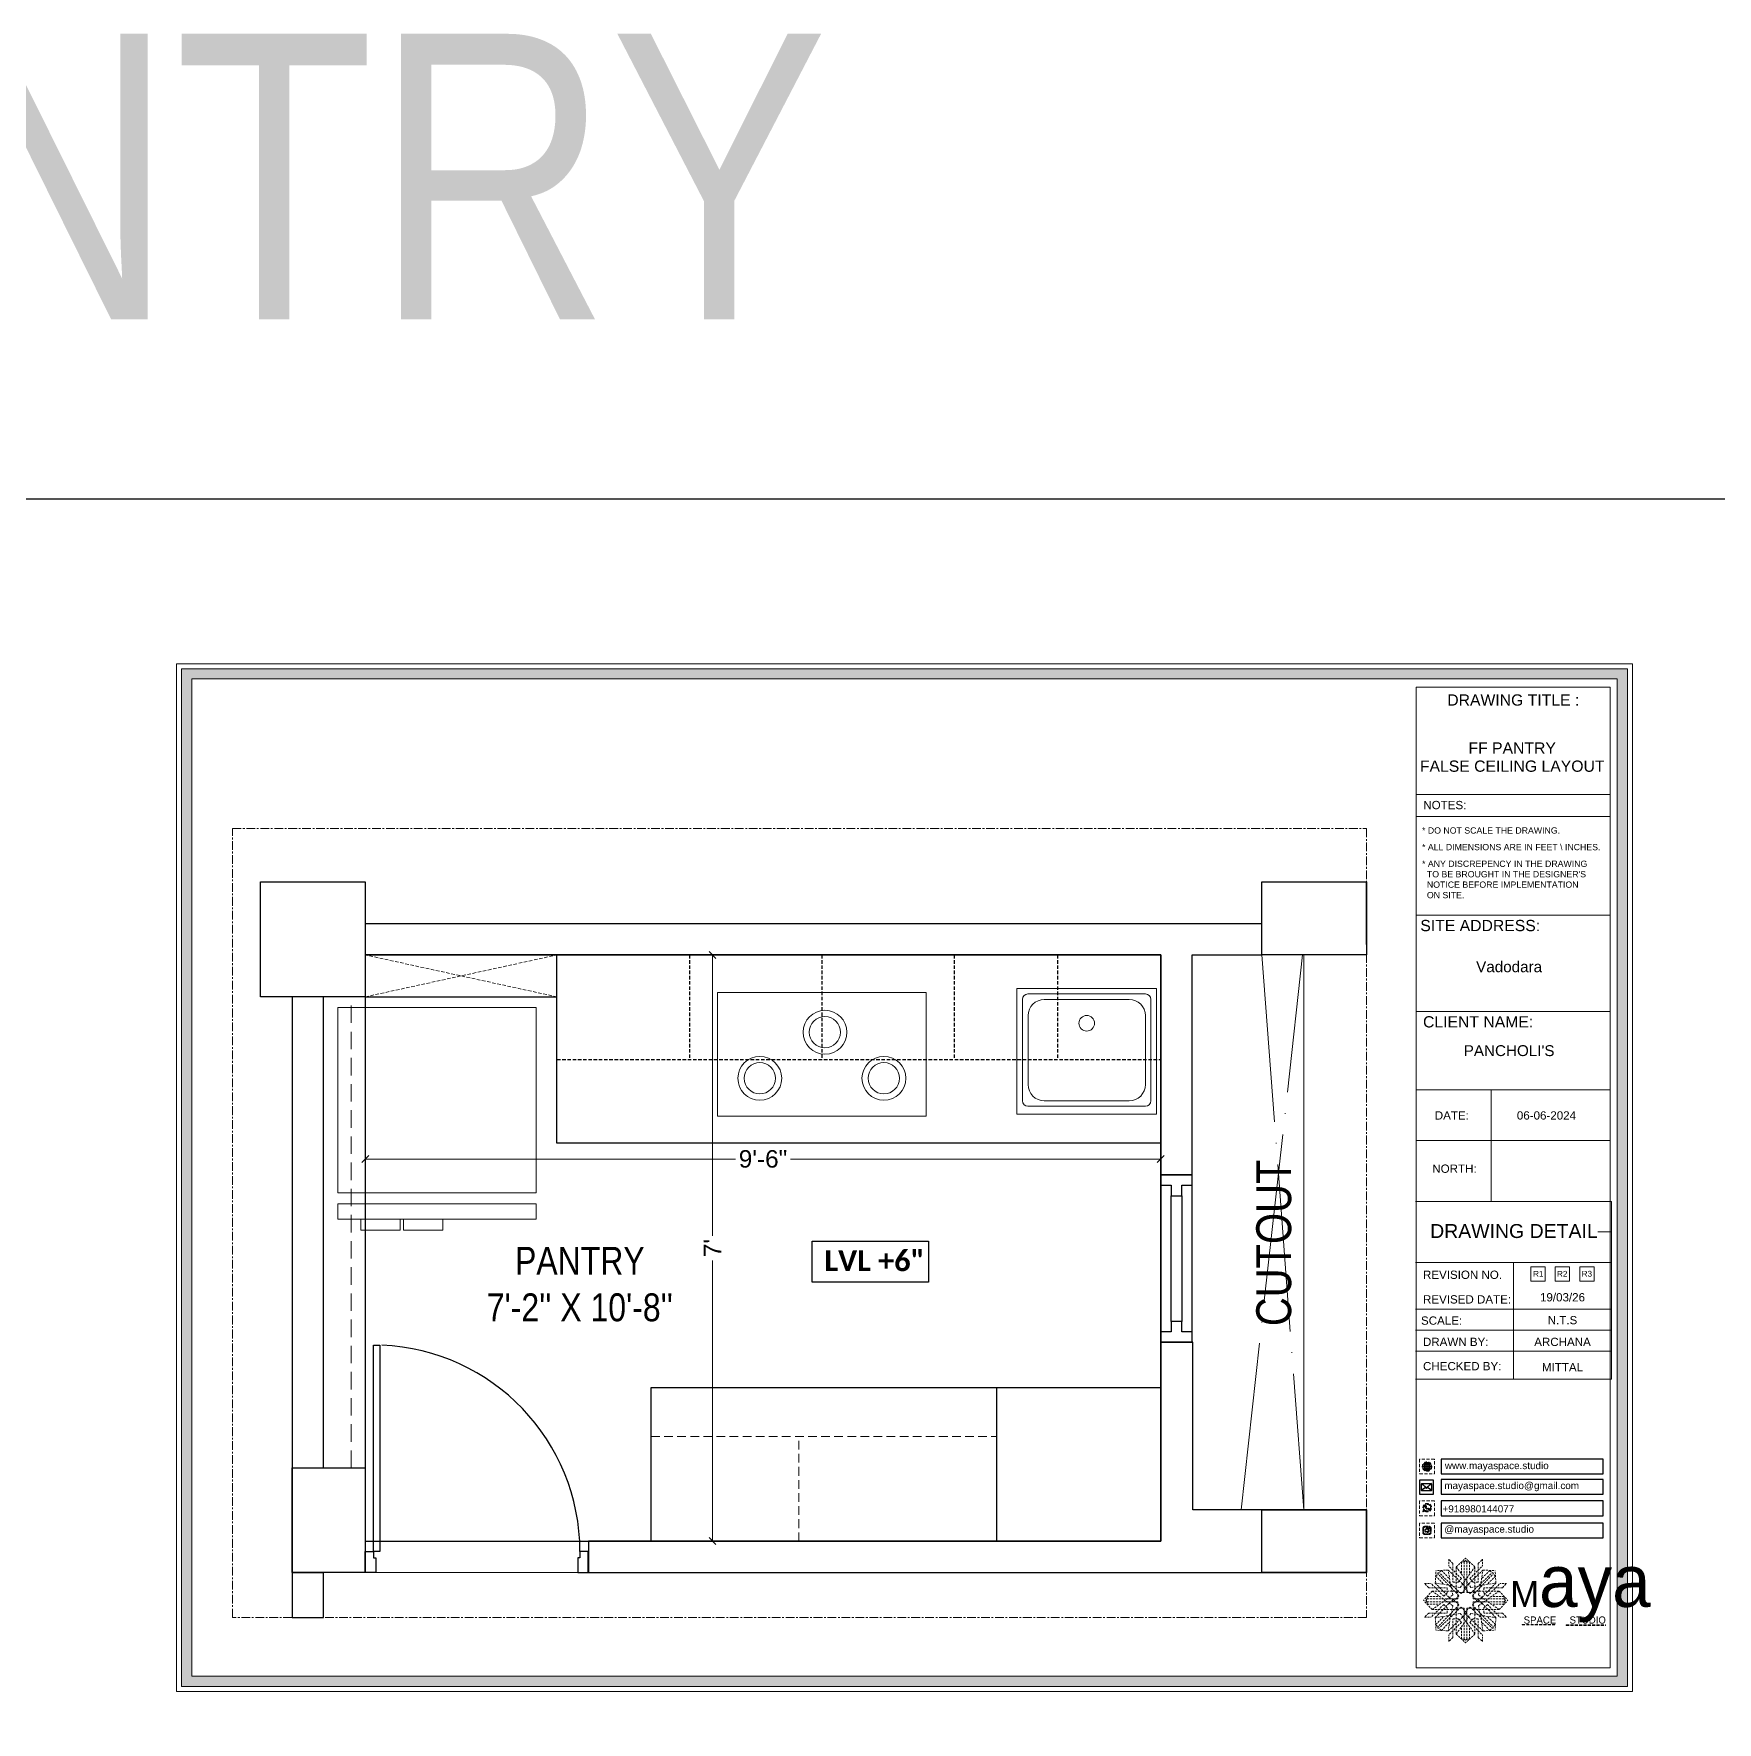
# Model space of a CAD drawing. Header units: millimetres. Extents: x 56222 to 3066687, y -650199 to -121287.
# Drawn here: x 133392.5 to 133633.8, y -184458.4 to -184216.4 of the extents above; entities that cross this region are included whole.
import ezdxf
from ezdxf.enums import TextEntityAlignment as Align

# ---------------------------------------------------------------- set-up
doc = ezdxf.new("R2010")
doc.units = ezdxf.units.MM
doc.header["$MEASUREMENT"] = 0
doc.header["$PDMODE"] = 35
for name, pattern in [('ACAD_ISO02W100', [15, 12, -3]), ('ACAD_ISO04W100', [30, 24, -3, 0, -3]), ('CENTER', [2, 1.25, -0.25, 0.25, -0.25]), ('DASHED', [0.75, 0.5, -0.25]), ('DASHED2', [0.375, 0.25, -0.125]), ('DASHEDX2', [1.5, 1, -0.5]), ('HIDDEN', [0.375, 0.25, -0.125])]:
    doc.linetypes.add(name, pattern=pattern)
doc.layers.get('Defpoints').update_dxf_attribs({"color": 220})
for name, color, linetype in [('AR DOOR', 40, 'Continuous'), ('AR ELE-5', 134, 'Continuous'), ('Labels and Texts', 8, 'Continuous')]:
    doc.layers.add(name, color=color, linetype=linetype)
for name, color, linetype, lineweight in [('COLUMN', 1, 'Continuous', 30), ('dim05', 1, 'Continuous', 13), ('Dimension', 10, 'DASHEDX2', 20), ('FIRST FLOOR', 7, 'Continuous', 9), ('FIRST FLOOR ( TEXT )', 7, 'Continuous', 9), ('FIRST FLOOR_( PLine )_', 251, 'Continuous', 30), ('FURNITURE', 32, 'Continuous', 9), ('GROUND FLOOR', 7, 'Continuous', 9), ('Labelling', 1, 'Continuous', 25), ('NAME PLATE', 7, 'Continuous', 25), ('SECTION ( SLAB PLine )', 104, 'Continuous', 30), ('TILE', 14, 'Continuous', 9), ('wall', 7, 'Continuous', 30)]:
    doc.layers.add(name, color=color, linetype=linetype, lineweight=lineweight)
doc.layers.add('XX~SLAB ( PLINE )', color=251, linetype='Continuous', plot=False)
doc.styles.add('Arial', font='arial.ttf')
doc.styles.add('century g', font='GOTHIC.TTF')
doc.styles.add("Cn_BT_0'-0", font='swissc.ttf')
doc.styles.add('KATHA', font='swissc.ttf')
doc.styles.get("Standard").update_dxf_attribs({"font": 'arial.ttf', "height": 6})
doc.dimstyles.new('ISO-25', dxfattribs={"dimtxt": 2.5, "dimasz": 1, "dimexe": 0.5, "dimexo": 1, "dimtad": 0, "dimdec": 1, "dimlunit": 4, "dimtxsty": 'Standard', "dimblk": 'OBLIQUE', "dimcen": 2.5, "dimclrd": 1, "dimclre": 1, "dimclrt": 5, "dimadec": 0, "dimazin": 0, "dimtfac": 1, "dimtdec": 1, "dimtmove": 0, "dimatfit": 3, "dimfxl": 1, "dimlwd": -1, "dimarcsym": 0})

# ---------------------------------------------------------------- blocks, each defined once
blk = doc.blocks.new('*U144')
for points in [[(-1025.5, 0), (-985.5, 0), (-985.5, 30), (-975.5, 30), (-975.5, 100), (-1025.5, 100)], [(40, 0), (0, 0), (0, 30), (-10, 30), (-10, 100), (40, 100)], [(0, 0), (0, -985.5), (-30, -985.5), (-30, 0)]]:
    blk.add_lwpolyline(points, close=True)
at = {"layer": 'AR ELE-5', "linetype": 'ByBlock', "ltscale": 15}
blk.add_arc((1.4, 0.6), 987, 180.03474, 267.62699, dxfattribs=at)
blk = doc.blocks.new('FSFSF')
at = {"color": 42, "lineweight": 5, "true_color": 0xe0ac11}
for p, q in [((28593.19, 131.45), (28593.54, 137.71)), ((28599.8, 138.06), (28593.54, 137.71)), ((28596.24, 137.86), (28595.12, 136.69)), ((28596.24, 137.86), (28600.47, 133.65)), ((28601.03, 130), (28599.8, 138.06)), ((28599.8, 138.05), (28608.58, 129.56)), ((28600.03, 143.51), (28600.03, 140.16)), ((28602.15, 141.41), (28600.03, 143.51)), ((28606.47, 133.76), (28600.03, 140.16)), ((28602.15, 141.41), (28602.15, 131.95)), ((28603.86, 139.69), (28608.58, 144.08)), ((28603.86, 126.58), (28603.86, 139.69)), ((28603.86, 139.69), (28608.58, 133.02)), ((28607.9, 142.22), (28606.58, 142.22)), ((28606.58, 142.22), (28606.58, 135.84)), ((28607.9, 142.22), (28608.58, 142.85)), ((28607.9, 142.22), (28607.9, 126.58)), ((28613.31, 139.69), (28608.58, 144.08)), ((28609.27, 142.22), (28608.59, 142.85)), ((28613.31, 139.69), (28608.59, 133.02)), ((28617.37, 138.05), (28608.59, 129.56)), ((28609.27, 142.22), (28609.27, 126.58)), ((28609.27, 142.22), (28610.59, 142.22)), ((28610.59, 142.22), (28610.59, 135.84)), ((28610.7, 133.76), (28617.14, 140.16)), ((28613.31, 126.58), (28613.31, 139.69)), ((28615.02, 141.41), (28617.14, 143.51)), ((28615.02, 141.41), (28615.02, 131.95)), ((28616.14, 130), (28617.37, 138.06)), ((28620.93, 137.86), (28616.7, 133.65)), ((28617.14, 143.51), (28617.14, 140.16)), ((28617.37, 138.06), (28623.63, 137.71)), ((28620.93, 137.86), (28622.05, 136.69)), ((28624, 131.45), (28623.65, 137.71)), ((28587.73, 131.22), (28591.08, 131.22)), ((28589.84, 129.1), (28587.73, 131.22)), ((28589.84, 129.1), (28599.29, 129.1)), ((28597.49, 124.78), (28591.08, 131.22)), ((28593.19, 131.45), (28601.69, 122.67)), ((28601.25, 130.22), (28593.19, 131.45)), ((28593.39, 135), (28594.56, 136.12)), ((28593.39, 135), (28597.6, 130.78)), ((28595.12, 136.69), (28594.53, 136.69)), ((28594.56, 136.12), (28594.56, 136.71)), ((28605.17, 124.98), (28594.56, 136.12)), ((28606.27, 126.08), (28595.12, 136.69)), ((28599.29, 126.5), (28599.29, 129.1)), ((28605.86, 129.18), (28601.03, 130)), ((28602.07, 125.39), (28601.25, 130.22)), ((28604.75, 131.95), (28602.15, 131.95)), ((28606.47, 133.76), (28604.75, 131.95)), ((28605.86, 129.18), (28608.58, 133.02)), ((28607.9, 128.92), (28608.58, 129.56)), ((28607.9, 128.92), (28608.58, 128.27)), ((28611.31, 129.18), (28608.59, 133.02)), ((28609.27, 128.92), (28608.59, 129.56)), ((28609.27, 128.92), (28608.59, 128.27)), ((28610.7, 133.76), (28612.42, 131.95)), ((28610.9, 126.08), (28622.05, 136.69)), ((28611.31, 129.18), (28616.14, 130)), ((28612.02, 124.98), (28622.62, 136.12)), ((28612.42, 131.95), (28615.02, 131.95)), ((28615.12, 125.39), (28615.94, 130.22)), ((28623.99, 131.45), (28615.5, 122.67)), ((28615.94, 130.22), (28624, 131.45)), ((28627.34, 129.1), (28617.89, 129.1)), ((28617.89, 126.5), (28617.89, 129.1)), ((28623.8, 135), (28619.59, 130.78)), ((28619.7, 124.78), (28626.1, 131.22)), ((28622.05, 136.69), (28622.64, 136.69)), ((28622.62, 136.12), (28622.62, 136.71)), ((28623.8, 135), (28622.62, 136.12)), ((28629.45, 131.22), (28626.1, 131.22)), ((28627.34, 129.1), (28629.45, 131.22)), ((28591.56, 127.39), (28587.17, 122.66)), ((28591.56, 117.94), (28587.17, 122.66)), ((28589.03, 123.35), (28588.4, 122.67)), ((28589.03, 121.98), (28588.4, 122.65)), ((28589.03, 123.35), (28589.03, 124.67)), ((28589.03, 124.67), (28595.4, 124.67)), ((28589.03, 123.35), (28604.66, 123.35)), ((28589.03, 121.98), (28604.66, 121.98)), ((28589.03, 121.98), (28589.03, 120.66)), ((28589.03, 120.66), (28595.4, 120.66)), ((28597.49, 120.54), (28591.08, 114.11)), ((28604.66, 127.39), (28591.56, 127.39)), ((28591.56, 127.39), (28598.23, 122.67)), ((28591.56, 117.94), (28598.23, 122.65)), ((28593.19, 113.88), (28601.69, 122.65)), ((28605.17, 120.35), (28594.56, 109.2)), ((28597.49, 124.78), (28599.29, 126.5)), ((28597.49, 120.54), (28599.29, 118.83)), ((28602.07, 125.39), (28598.23, 122.67)), ((28602.07, 119.94), (28598.23, 122.65)), ((28602.33, 123.35), (28601.69, 122.67)), ((28602.33, 121.98), (28601.69, 122.65)), ((28602.33, 123.35), (28602.97, 122.67)), ((28602.33, 121.98), (28602.97, 122.65)), ((28605.17, 124.98), (28602.97, 122.67)), ((28605.17, 120.35), (28602.97, 122.65)), ((28603.68, 126.54), (28603.68, 127.39)), ((28604.66, 126.54), (28603.68, 126.54)), ((28604.71, 127.57), (28603.86, 127.57)), ((28607.9, 126.58), (28603.86, 126.58)), ((28604.66, 123.35), (28604.66, 127.39)), ((28604.66, 121.98), (28604.66, 117.94)), ((28604.7, 126.58), (28604.71, 127.57)), ((28606.27, 126.08), (28608.58, 128.27)), ((28610.9, 126.08), (28608.59, 128.27)), ((28609.27, 126.58), (28613.31, 126.58)), ((28612.02, 124.98), (28614.21, 122.67)), ((28612.02, 120.35), (28614.21, 122.65)), ((28612.02, 120.35), (28622.62, 109.2)), ((28612.46, 126.58), (28612.46, 127.57)), ((28612.46, 127.57), (28613.31, 127.57)), ((28612.52, 123.35), (28612.52, 127.39)), ((28612.52, 127.39), (28625.63, 127.39)), ((28612.52, 126.54), (28613.51, 126.54)), ((28628.16, 123.35), (28612.52, 123.35)), ((28612.52, 121.98), (28612.52, 117.94)), ((28628.16, 121.98), (28612.52, 121.98)), ((28613.51, 126.54), (28613.51, 127.39)), ((28614.85, 123.35), (28614.21, 122.67)), ((28614.85, 121.98), (28614.21, 122.65)), ((28614.85, 123.35), (28615.5, 122.67)), ((28614.85, 121.98), (28615.5, 122.65)), ((28615.12, 125.39), (28618.96, 122.67)), ((28615.12, 119.94), (28618.96, 122.65)), ((28623.99, 113.88), (28615.5, 122.65)), ((28619.7, 124.78), (28617.89, 126.5)), ((28619.7, 120.54), (28617.89, 118.83)), ((28625.63, 127.39), (28618.96, 122.67)), ((28625.63, 117.94), (28618.96, 122.65)), ((28619.7, 120.54), (28626.1, 114.11)), ((28628.16, 124.67), (28621.78, 124.67)), ((28628.16, 120.66), (28621.78, 120.66)), ((28625.63, 127.39), (28630.02, 122.66)), ((28625.63, 117.94), (28630.02, 122.66)), ((28628.16, 123.35), (28628.16, 124.67)), ((28628.16, 123.35), (28628.78, 122.67)), ((28628.16, 121.98), (28628.78, 122.65)), ((28628.16, 121.98), (28628.16, 120.66)), ((28589.84, 116.23), (28587.73, 114.11)), ((28587.73, 114.11), (28591.08, 114.11)), ((28589.84, 116.23), (28599.29, 116.23)), ((28604.66, 117.94), (28591.56, 117.94)), ((28601.25, 115.1), (28593.19, 113.87)), ((28593.19, 113.87), (28593.54, 107.62)), ((28593.39, 110.32), (28597.6, 114.55)), ((28606.27, 119.15), (28595.12, 108.54)), ((28596.24, 107.37), (28600.47, 111.58)), ((28599.29, 118.83), (28599.29, 116.23)), ((28599.8, 107.17), (28608.58, 115.67)), ((28601.03, 115.23), (28599.8, 107.17)), ((28605.86, 116.05), (28601.03, 115.23)), ((28602.07, 119.94), (28601.25, 115.1)), ((28602.15, 103.82), (28602.15, 113.27)), ((28604.75, 113.27), (28602.15, 113.27)), ((28604.66, 118.78), (28603.68, 118.78)), ((28603.68, 118.78), (28603.68, 117.94)), ((28607.9, 118.65), (28603.86, 118.65)), ((28603.86, 118.65), (28603.86, 105.54)), ((28604.71, 117.66), (28603.86, 117.66)), ((28603.86, 105.54), (28608.58, 112.21)), ((28604.7, 118.65), (28604.71, 117.66)), ((28606.47, 111.47), (28604.75, 113.27)), ((28605.86, 116.05), (28608.58, 112.21)), ((28606.27, 119.15), (28608.58, 116.96)), ((28607.9, 103.01), (28607.9, 118.65)), ((28607.9, 116.31), (28608.58, 116.96)), ((28607.9, 116.31), (28608.58, 115.67)), ((28610.9, 119.15), (28608.59, 116.96)), ((28609.27, 116.31), (28608.59, 116.96)), ((28609.27, 116.31), (28608.59, 115.67)), ((28611.31, 116.05), (28608.59, 112.21)), ((28617.37, 107.17), (28608.59, 115.67)), ((28613.31, 105.54), (28608.59, 112.21)), ((28609.27, 118.65), (28613.31, 118.65)), ((28609.27, 103.01), (28609.27, 118.65)), ((28610.7, 111.47), (28612.42, 113.27)), ((28610.9, 119.15), (28622.05, 108.54)), ((28611.31, 116.05), (28616.14, 115.23)), ((28612.42, 113.27), (28615.02, 113.27)), ((28612.46, 118.65), (28612.46, 117.66)), ((28612.46, 117.66), (28613.31, 117.66)), ((28612.52, 118.78), (28613.51, 118.78)), ((28612.52, 117.94), (28625.63, 117.94)), ((28613.31, 118.65), (28613.31, 105.54)), ((28613.51, 118.78), (28613.51, 117.94)), ((28615.02, 103.82), (28615.02, 113.27)), ((28615.12, 119.94), (28615.94, 115.1)), ((28615.94, 115.1), (28624, 113.87)), ((28616.14, 115.23), (28617.37, 107.17)), ((28620.93, 107.37), (28616.7, 111.58)), ((28617.89, 118.83), (28617.89, 116.23)), ((28627.34, 116.23), (28617.89, 116.23)), ((28623.8, 110.32), (28619.59, 114.55)), ((28624, 113.87), (28623.65, 107.62)), ((28629.45, 114.11), (28626.1, 114.11)), ((28627.34, 116.23), (28629.45, 114.11)), ((28593.39, 110.32), (28594.56, 109.2)), ((28599.8, 107.17), (28593.54, 107.52)), ((28595.12, 108.54), (28594.53, 108.54)), ((28594.56, 109.2), (28594.56, 108.61)), ((28596.24, 107.37), (28595.12, 108.54)), ((28606.47, 111.47), (28600.03, 105.07)), ((28600.03, 101.71), (28600.03, 105.07)), ((28602.15, 103.82), (28600.03, 101.71)), ((28603.86, 105.54), (28608.58, 101.15)), ((28606.58, 103.01), (28606.58, 109.38)), ((28607.9, 103.01), (28606.58, 103.01)), ((28607.9, 103.01), (28608.58, 102.38)), ((28613.31, 105.54), (28608.58, 101.15)), ((28609.27, 103.01), (28608.59, 102.38)), ((28609.27, 103.01), (28610.59, 103.01)), ((28610.59, 103.01), (28610.59, 109.38)), ((28610.7, 111.47), (28617.14, 105.07)), ((28615.02, 103.82), (28617.14, 101.71)), ((28617.14, 101.71), (28617.14, 105.07)), ((28617.37, 107.17), (28623.63, 107.52)), ((28620.93, 107.37), (28622.05, 108.54)), ((28622.05, 108.54), (28622.64, 108.54)), ((28623.8, 110.32), (28622.62, 109.2)), ((28622.62, 109.2), (28622.62, 108.61))]:
    blk.add_line(p, q, dxfattribs=at)
blk = doc.blocks.new('hgwg')
at = {"layer": 'Dimension', "true_color": 0xd39e00}
h = blk.add_hatch(color=42, dxfattribs=at)
h.dxf.hatch_style = 1
h.paths.add_polyline_path([(27505.71, 45.05), (27494.27, 45.05), (27494.27, 44.9), (27505.71, 44.9)])
h = blk.add_hatch(color=42, dxfattribs=at)
h.dxf.hatch_style = 1
h.paths.add_polyline_path([(27523.3, 44.9), (27509.68, 44.9), (27509.68, 44.75), (27523.3, 44.75)])
at = {"layer": 'Dimension', "color": 42, "true_color": 0xd39e00}
for p, q in [((27494.27, 45.05), (27505.71, 45.05)), ((27494.27, 44.9), (27494.27, 45.05)), ((27494.27, 44.9), (27505.71, 44.9)), ((27505.71, 45.05), (27505.71, 44.9)), ((27509.68, 44.9), (27523.3, 44.9)), ((27509.68, 44.9), (27509.68, 44.75)), ((27509.68, 44.75), (27523.3, 44.75)), ((27523.3, 44.75), (27523.3, 44.9))]:
    blk.add_line(p, q, dxfattribs=at)
at = {"layer": 'Dimension', "color": 42, "true_color": 0xd39e00, "attachment_point": 1}
for s, width, insert, char_height in [('{\\fCinzel|b0|i0|c0|p2;\\H1.5x;M\\fAmsterdam One|b0|i0|c0|p2;\\H2x;aya}', 85.3277, (27490.17, 69.17), 6), ('{\\fCinzel|b0|i0|c0|p0;SPACE     STUDIO}', 66.129, (27494.83, 47.86), 2.5)]:
    blk.add_mtext_dynamic_manual_height_columns(s, width=width, gutter_width=30, heights=[0], dxfattribs=dict(at, insert=insert, char_height=char_height))
blk = doc.blocks.new('QEGW4TG')
at = {"layer": 'Dimension', "true_color": 0x000000}
h = blk.add_hatch(color=18, dxfattribs=at)
h.dxf.hatch_style = 1
h.paths.add_polyline_path([(1.19, 1.98), (1.03, 1.3, 0.550912), (1.11, 1.23), (1.75, 1.39, 6.344125)])
h.paths.add_polyline_path([(1.81, 1.7), (1.4, 1.6), (1.5, 2.03, -9.071339)], flags=16)
h.paths.add_polyline_path([(1.75, 2.69, -0.387513), (1.89, 3.19, -0.360742), (2.01, 3.18), (2.17, 2.86, -0.071517), (2.06, 2.73, 0.321676), (2.05, 2.65, 0.122183), (2.53, 2.25, 0.066047), (2.69, 1.93, 0.375674), (3.11, 2.16, 0.526753), (3.03, 2.29), (2.79, 2.37, 0.273721), (2.69, 2.34, 0.040749), (2.63, 2.27, -2.427977), (2.45, 2, -0.190785)], flags=0)
h = blk.add_hatch(color=18, dxfattribs=at)
h.dxf.hatch_style = 1
h.paths.add_polyline_path([(2.69, 2.34, 0.040749), (2.63, 2.27, -0.441282), (2.53, 2.25, -0.11828), (2.06, 2.64, -0.441282), (2.07, 2.74, 0.040749), (2.13, 2.81, 0.290083), (2.14, 2.92), (2.01, 3.18, 0.316231), (1.91, 3.2, 0.190337), (1.73, 3, 0.170513), (1.72, 2.74, 0.252784), (2.69, 1.93, 0.170513), (2.95, 1.97, 0.190337), (3.11, 2.18, 0.466684), (3.03, 2.29), (2.79, 2.37, 0.273721)])
for p, q in [((1.19, 1.98), (1.03, 1.3)), ((1.1, 1.23), (1.75, 1.39)), ((1.5, 2.03), (1.4, 1.6)), ((1.4, 1.6), (1.81, 1.7)), ((2.01, 3.18), (2.14, 2.92)), ((3.07, 2.28), (2.8, 2.36))]:
    blk.add_line(p, q)
blk.add_lwpolyline([(0, 0), (4.68, 0), (4.68, 4.68), (0, 4.68)], close=True)
for centre, radius, start, end in [((1.09, 1.29), 0.0598, 164.8483, 282.1458), ((2.39, 2.56), 1.34, 241.4727, 205.6422), ((2.39, 2.56), 1.04, 235.9962, 210.8333), ((2.09, 2.87), 0.39, 159.7007, 198.4072), ((2.96, 3.23), 1.33, 201.4218, 258.1669), ((2.07, 2.87), 0.364, 118.9685, 159.3648), ((1.94, 3.12), 0.0896, 41.8985, 123.1344), ((2.11, 2.68), 0.066, 135.9932, 224.8892), ((1.67, 3.16), 0.586, 312.4617, 321.8728), ((3.12, 3.42), 1.31, 216.5455, 243.5279), ((2.05, 2.87), 0.104, 320.3924, 28.6971), ((2.57, 2.3), 0.066, 234.2482, 323.1441), ((3.11, 1.94), 0.586, 137.2645, 146.6756), ((2.76, 2.27), 0.104, 70.4402, 138.745), ((2.75, 2.31), 0.39, 260.7301, 299.4366), ((2.76, 2.29), 0.364, 299.7725, 340.1688), ((3.03, 2.2), 0.0896, 336.0029, 57.2388)]:
    blk.add_arc(centre, radius, start, end)
blk = doc.blocks.new('ASGERG')
at = {"layer": 'Dimension', "true_color": 0x000000}
h = blk.add_hatch(color=18, dxfattribs=at)
h.dxf.hatch_style = 1
h.paths.add_polyline_path([(0.99, 1.7, 0.402382), (1.83, 1.03), (2.96, 1.03, 0.426145), (3.66, 1.9), (3.66, 2.99, 0.402382), (2.83, 3.67), (1.69, 3.67, 0.426145), (0.99, 2.79)])
h.paths.add_polyline_path([(1.27, 1.72, 0.402382), (1.8, 1.3), (2.94, 1.3, 0.426145), (3.38, 1.85), (3.38, 2.97, 0.402382), (2.85, 3.4), (1.72, 3.4, 0.426145), (1.27, 2.85)], flags=16)
h.paths.add_polyline_path([(3.02, 2.35, -1), (1.64, 2.35, -1)], flags=0)
h.paths.add_polyline_path([(2.74, 2.35, -1), (1.92, 2.35, -1)], flags=0)
h.paths.add_polyline_path([(3.19, 3.02, -1), (2.86, 3.02, -1)], flags=0)
h.paths.add_polyline_path([(1.64, 2.35, 1), (3.02, 2.35, 1)], flags=0)
h = blk.add_hatch(color=18, dxfattribs=at)
h.dxf.hatch_style = 1
h.paths.add_polyline_path([(1.64, 2.35, 1), (3.02, 2.35, 1)])
h.paths.add_polyline_path([(2.74, 2.35, 1), (1.92, 2.35, 1)], flags=16)
h = blk.add_hatch(color=18, dxfattribs=at)
h.dxf.hatch_style = 1
h.paths.add_polyline_path([(3.19, 3.02, 1), (2.86, 3.02, 1)])
for p, q in [((0.99, 2.99), (0.99, 1.7)), ((1.27, 2.97), (1.27, 1.72)), ((1.69, 3.67), (2.96, 3.67)), ((1.69, 1.03), (2.96, 1.03)), ((2.94, 3.4), (1.72, 3.4)), ((2.94, 1.3), (1.72, 1.3)), ((3.38, 2.97), (3.38, 1.72)), ((3.66, 2.99), (3.66, 1.7))]:
    blk.add_line(p, q)
blk.add_lwpolyline([(0, 0), (4.68, 0), (4.68, 4.68), (0, 4.68)], close=True)
for centre, radius in [((2.33, 2.35), 0.694), ((2.33, 2.35), 0.414), ((3.02, 3.02), 0.168)]:
    blk.add_circle(centre, radius)
for centre, radius, start, end in [((1.76, 2.89), 0.778, 94.8631, 172.8127), ((1.76, 1.8), 0.778, 187.1873, 265.1369), ((1.76, 2.91), 0.491, 94.8631, 172.8127), ((1.76, 1.78), 0.491, 187.1873, 265.1369), ((2.9, 2.91), 0.491, 7.1873, 85.1369), ((2.9, 1.78), 0.491, 274.8631, 352.8127), ((2.89, 2.89), 0.778, 7.1873, 85.1369), ((2.89, 1.8), 0.778, 274.8631, 352.8127)]:
    blk.add_arc(centre, radius, start, end)
blk = doc.blocks.new('DTGWEGEARG')
at = {"layer": 'Dimension', "true_color": 0x000000}
h = blk.add_hatch(color=18, dxfattribs=at)
h.dxf.hatch_style = 1
h.paths.add_polyline_path([(3.83, 2.34, 1), (0.85, 2.34, 1)])
h.paths.add_polyline_path([(2.41, 1.12), (2.41, 1.69, -0.058279), (2.81, 1.63, -0.103353)], flags=16)
h.paths.add_polyline_path([(2.26, 1.13, -0.101741), (1.87, 1.63, -0.057171), (2.26, 1.69)], flags=16)
h.paths.add_polyline_path([(2.17, 1.01, -0.105795), (1.72, 1.58, 0.055205), (1.38, 1.41, 0.169822)], flags=16)
h.paths.add_polyline_path([(3.02, 1.72, 0.081336), (3.13, 2.27), (3.68, 2.27, -0.152069), (3.4, 1.52, 0.05687)], flags=16)
h.paths.add_polyline_path([(2.87, 1.77, 0.061945), (2.41, 1.84), (2.41, 2.27), (2.98, 2.27, -0.081344)], flags=16)
h.paths.add_polyline_path([(2.26, 1.84, 0.060923), (1.8, 1.77, -0.081344), (1.7, 2.27), (2.26, 2.27)], flags=16)
h.paths.add_polyline_path([(1.66, 1.72, 0.05687), (1.28, 1.52, -0.152069), (1, 2.27), (1.55, 2.27, 0.081336)], flags=16)
h.paths.add_polyline_path([(2.98, 2.42), (2.41, 2.42), (2.41, 2.83, 0.061945), (2.87, 2.91, -0.080009)], flags=16)
h.paths.add_polyline_path([(3.13, 2.42, 0.080116), (3.02, 2.96, 0.127778), (2.51, 3.67, -0.36029), (3.68, 2.42)], flags=16)
h.paths.add_polyline_path([(2.26, 2.42), (1.7, 2.42, -0.080009), (1.8, 2.91, 0.060923), (2.26, 2.84)], flags=16)
h.paths.add_polyline_path([(1.55, 2.42), (1, 2.42, -0.150466), (1.28, 3.16, 0.05687), (1.66, 2.96, 0.080116)], flags=16)
h.paths.add_polyline_path([(2.41, 2.98), (2.41, 3.56, -0.103353), (2.81, 3.05, -0.058279)], flags=16)
h.paths.add_polyline_path([(2.26, 2.99, -0.057171), (1.87, 3.05, -0.101741), (2.26, 3.55)], flags=16)
h.paths.add_polyline_path([(1.72, 3.1, -0.055205), (1.38, 3.27, -0.169822), (2.17, 3.67, 0.105795)], flags=16)
blk.add_lwpolyline([(0, 0), (4.68, 0), (4.68, 4.68), (0, 4.68)], close=True)
at = {"layer": 'Dimension', "color": 18, "true_color": 0x000000}
for p, q in [((1, 2.42), (1.55, 2.42)), ((1, 2.27), (1.55, 2.27)), ((1.7, 2.42), (2.26, 2.42)), ((1.7, 2.27), (2.26, 2.27)), ((2.26, 3.55), (2.26, 2.99)), ((2.26, 2.84), (2.26, 2.42)), ((2.26, 2.27), (2.26, 1.84)), ((2.26, 1.69), (2.26, 1.13)), ((2.41, 3.56), (2.41, 2.98)), ((2.41, 2.83), (2.41, 2.42)), ((2.41, 2.42), (2.98, 2.42)), ((2.41, 2.27), (2.98, 2.27)), ((2.41, 2.27), (2.41, 1.84)), ((2.41, 1.69), (2.41, 1.12)), ((3.13, 2.42), (3.68, 2.42)), ((3.13, 2.27), (3.68, 2.27))]:
    blk.add_line(p, q, dxfattribs=at)
blk.add_circle((2.34, 2.34), 1.49, dxfattribs=at)
for centre, radius, start, end in [((2.34, 2.34), 1.34, 142.3819, 176.6093), ((2.34, 2.34), 1.34, 183.0315, 217.6181), ((2.34, 4.74), 1.9, 236.1399, 249.1595), ((2.34, -0.06), 1.9, 110.8405, 123.8601), ((2.34, 2.34), 1.34, 97.3549, 135.9073), ((2.34, 4.74), 1.75, 236.7417, 249.3811), ((2.34, -0.06), 1.75, 110.6189, 123.2583), ((2.34, 2.34), 1.34, 224.0927, 262.6451), ((3.28, 2.34), 1.73, 159.0567, 177.3789), ((3.28, 2.34), 1.73, 182.3435, 200.9433), ((3.28, 2.34), 1.58, 158.8325, 177.1302), ((3.28, 2.34), 1.58, 182.5658, 201.1675), ((3.28, 2.34), 1.73, 129.9301, 154.0867), ((3.28, 2.34), 1.73, 205.9133, 230.0699), ((2.34, 4.74), 1.9, 253.6799, 267.6253), ((2.34, -0.06), 1.9, 92.3747, 106.3201), ((3.28, 2.34), 1.58, 130.1073, 153.3446), ((2.34, 4.74), 1.75, 254.3336, 267.422), ((2.34, -0.06), 1.75, 92.578, 105.6664), ((3.28, 2.34), 1.58, 206.6554, 229.8927), ((1.4, 2.34), 1.58, 26.6554, 50.2584), ((2.34, 4.74), 1.75, 272.3248, 285.6664), ((2.34, 4.74), 1.9, 272.1415, 286.3201), ((2.34, -0.06), 1.9, 73.6799, 87.8585), ((2.34, -0.06), 1.75, 74.3336, 87.6752), ((1.4, 2.34), 1.58, 309.7416, 333.3446), ((2.34, 2.34), 1.34, 3.3907, 82.6451), ((1.4, 2.34), 1.73, 25.9133, 50.0699), ((1.4, 2.34), 1.73, 309.9301, 334.0867), ((2.34, 2.34), 1.34, 277.3549, 315.9073), ((1.4, 2.34), 1.58, 2.8698, 21.1675), ((1.4, 2.34), 1.58, 338.8325, 357.4342), ((2.34, 4.74), 1.75, 290.6189, 303.2583), ((2.34, -0.06), 1.75, 56.7417, 69.3811), ((2.34, 4.74), 1.9, 290.8405, 303.8601), ((1.4, 2.34), 1.73, 2.6211, 20.9433), ((1.4, 2.34), 1.73, 339.0567, 357.6565), ((2.34, -0.06), 1.9, 56.1399, 69.1595), ((2.34, 2.34), 1.34, 322.3819, 356.9685)]:
    blk.add_arc(centre, radius, start, end, dxfattribs=at)
blk = doc.blocks.new('_Oblique')
at = {"layer": 'wall', "color": 0, "lineweight": -2}
blk.add_line((-0.5, -0.5), (0.5, 0.5), dxfattribs=at)
blk = doc.blocks.new('*D212')
at = {"layer": 'Defpoints', "color": 0, "lineweight": 30, "transparency": 16777216}
for p in [(133480.55, -184348.44), (133487.33, -184432.44), (133489.8, -184432.44)]:
    blk.add_point(p, dxfattribs=at)
at = {"layer": 'dim05', "color": 1, "linetype": 'Continuous', "lineweight": -2, "transparency": 16777216}
for p, q in [((133481.55, -184348.44), (133490.3, -184348.44)), ((133488.33, -184432.44), (133490.3, -184432.44))]:
    blk.add_line(p, q, dxfattribs=at)
at = {"layer": 'dim05', "color": 1, "linetype": 'Continuous', "transparency": 16777216}
for p, q in [((133489.8, -184348.44), (133489.8, -184388.68)), ((133489.8, -184432.44), (133489.8, -184392.21))]:
    blk.add_line(p, q, dxfattribs=at)
at = {"layer": 'dim05', "color": 1, "transparency": 16777216}
for p, rotation in [((133489.8, -184348.44), 90), ((133489.8, -184432.44), 270)]:
    blk.add_blockref('_Oblique', p, dxfattribs=dict(at, rotation=rotation))
at = {"layer": 'dim05', "color": 5, "lineweight": 25, "transparency": 16777216, "insert": (133489.8, -184390.44), "char_height": 2.5, "attachment_point": 5, "rotation": 90, "style": 'Arial'}
blk.add_mtext("7'", dxfattribs=at)
blk = doc.blocks.new('*D213')
at = {"layer": 'Defpoints', "color": 0, "lineweight": 30, "transparency": 16777216}
for p in [(133440.04, -184373.37), (133554.04, -184373.37), (133554.04, -184377.68)]:
    blk.add_point(p, dxfattribs=at)
at = {"layer": 'dim05', "color": 1, "linetype": 'Continuous', "lineweight": -2, "transparency": 16777216}
for p, q in [((133440.04, -184374.37), (133440.04, -184378.18)), ((133554.04, -184374.37), (133554.04, -184378.18))]:
    blk.add_line(p, q, dxfattribs=at)
at = {"layer": 'dim05', "color": 1, "linetype": 'Continuous', "transparency": 16777216}
for p, q in [((133440.04, -184377.68), (133493.09, -184377.68)), ((133554.04, -184377.68), (133500.98, -184377.68))]:
    blk.add_line(p, q, dxfattribs=at)
at = {"layer": 'dim05', "color": 1, "transparency": 16777216, "rotation": 180}
blk.add_blockref('_Oblique', (133440.04, -184377.68), dxfattribs=at)
at = {"layer": 'dim05', "color": 1, "transparency": 16777216}
blk.add_blockref('_Oblique', (133554.04, -184377.68), dxfattribs=at)
at = {"layer": 'dim05', "color": 5, "lineweight": 25, "transparency": 16777216, "insert": (133497.04, -184377.68), "char_height": 2.5, "attachment_point": 5, "style": 'Arial'}
blk.add_mtext('9\'-6"', dxfattribs=at)

msp = doc.modelspace()

# ---------------------------------------------------------------- hatches: boundary and pattern name
at = {"layer": 'Dimension', "linetype": 'Continuous', "true_color": 0xd39e00}
h = msp.add_hatch(color=42, dxfattribs=at)
h.paths.add_polyline_path([(133413.72, -184307.42), (133413.72, -184453.25), (133620.9, -184453.25), (133620.9, -184307.42)])
h.paths.add_polyline_path([(133415.18, -184308.88), (133619.45, -184308.88), (133619.45, -184451.8), (133415.18, -184451.8)], flags=16)
at = {"layer": 'Dimension', "true_color": 0x000000}
h = msp.add_hatch(color=18, dxfattribs=at)
h.dxf.hatch_style = 1
h.paths.add_polyline_path([(133592.74, -184425.24, 0.414214), (133592.89, -184425.08), (133592.89, -184424.31, 0.414214), (133592.74, -184424.16), (133591.51, -184424.16, 0.414214), (133591.36, -184424.31), (133591.36, -184425.08, 0.414214), (133591.51, -184425.24)])
h.paths.add_polyline_path([(133592.24, -184424.77), (133592.81, -184425.15, -0.198912), (133592.74, -184425.18), (133591.51, -184425.18, -0.198912), (133591.44, -184425.15), (133592.01, -184424.77), (133592.13, -184424.88)], flags=16)
h.paths.add_polyline_path([(133592.13, -184424.8), (133591.5, -184424.22, -0.028783), (133591.51, -184424.21), (133592.74, -184424.21, -0.028783), (133592.75, -184424.22)], flags=16)
h.paths.add_polyline_path([(133592.28, -184424.73), (133592.81, -184424.24, -0.202482), (133592.84, -184424.31), (133592.84, -184425.08, -0.043076), (133592.83, -184425.1)], flags=16)
h.paths.add_polyline_path([(133591.97, -184424.73), (133591.42, -184425.1, -0.043076), (133591.42, -184425.08), (133591.42, -184424.31, -0.202482), (133591.45, -184424.24)], flags=16)

# ---------------------------------------------------------------- linework, layer by layer
at = {"color": 18, "true_color": 0x000000}
for points in [[(133594.23, -184422.82), (133617.44, -184422.82), (133617.44, -184420.7), (133594.23, -184420.7)], [(133594.23, -184425.72), (133617.44, -184425.72), (133617.44, -184423.59), (133594.23, -184423.59)], [(133594.24, -184428.8), (133617.44, -184428.8), (133617.44, -184426.68), (133594.24, -184426.68)], [(133594.23, -184431.97), (133617.44, -184431.97), (133617.44, -184429.85), (133594.23, -184429.85)]]:
    msp.add_lwpolyline(points, close=True, dxfattribs=at)
msp.add_lwpolyline([(133591.12, -184425.73), (133593.13, -184425.73), (133593.13, -184423.71), (133591.12, -184423.71)], close=True)
at = {"layer": 'COLUMN', "transparency": 33554687}
for points in [[(133425.04, -184354.44), (133425.04, -184337.94), (133440.04, -184337.94), (133440.04, -184354.44)], [(133568.54, -184348.44), (133568.54, -184337.94), (133583.54, -184337.94), (133583.54, -184348.44)], [(133429.54, -184421.94), (133440.04, -184421.94), (133440.04, -184436.94), (133429.54, -184436.94)], [(133568.54, -184436.94), (133568.54, -184427.94), (133583.54, -184427.94), (133583.54, -184436.94)]]:
    msp.add_lwpolyline(points, close=True, dxfattribs=at)
at = {"layer": 'Dimension', "color": 42, "linetype": 'Continuous', "true_color": 0xd39e00}
for p, q in [((133618.46, -184325.46), (133590.63, -184325.46)), ((133618.46, -184328.59), (133590.63, -184328.59)), ((133618.46, -184342.74), (133590.63, -184342.74)), ((133618.46, -184356.54), (133590.63, -184356.54)), ((133618.46, -184367.79), (133590.63, -184367.79)), ((133601.4, -184367.79), (133601.4, -184383.77)), ((133618.46, -184375.02), (133590.63, -184375.02)), ((133618.63, -184383.77), (133590.54, -184383.77)), ((133618.63, -184383.77), (133618.63, -184409.21)), ((133616.69, -184388.13), (133618.63, -184388.13)), ((133590.54, -184392.49), (133618.63, -184392.49)), ((133604.59, -184409.21), (133604.59, -184392.49)), ((133618.63, -184399.18), (133590.54, -184399.18)), ((133618.63, -184402.19), (133590.54, -184402.19)), ((133618.63, -184405.2), (133590.54, -184405.2)), ((133590.54, -184409.21), (133618.63, -184409.21))]:
    msp.add_line(p, q, dxfattribs=at)
at = {"layer": 'Dimension', "color": 18, "linetype": 'Continuous', "true_color": 0x000000}
for p, q in [((133591.36, -184424.31), (133591.36, -184425.08)), ((133591.42, -184424.31), (133591.42, -184425.08)), ((133591.45, -184424.24), (133591.97, -184424.73)), ((133591.5, -184424.22), (133592.13, -184424.8)), ((133591.51, -184424.16), (133592.74, -184424.16)), ((133591.51, -184424.21), (133592.74, -184424.21)), ((133592.13, -184424.8), (133592.75, -184424.22)), ((133592.28, -184424.73), (133592.81, -184424.24)), ((133592.84, -184424.31), (133592.84, -184425.08)), ((133592.89, -184424.31), (133592.89, -184425.08)), ((133591.42, -184425.1), (133591.97, -184424.73)), ((133591.44, -184425.15), (133592.01, -184424.77)), ((133591.51, -184425.18), (133592.74, -184425.18)), ((133591.51, -184425.24), (133592.74, -184425.24)), ((133592.01, -184424.77), (133592.13, -184424.88)), ((133592.13, -184424.88), (133592.24, -184424.77)), ((133592.81, -184425.15), (133592.24, -184424.77)), ((133592.83, -184425.1), (133592.28, -184424.73))]:
    msp.add_line(p, q, dxfattribs=at)
at = {"layer": 'Dimension', "color": 42, "linetype": 'Continuous', "true_color": 0xd39e00}
for points in [[(133413, -184306.7), (133621.63, -184306.7), (133621.63, -184453.98), (133413, -184453.98)], [(133413.72, -184307.42), (133620.9, -184307.42), (133620.9, -184453.25), (133413.72, -184453.25)], [(133415.18, -184308.88), (133619.45, -184308.88), (133619.45, -184451.8), (133415.18, -184451.8)], [(133607.07, -184393.14), (133609.12, -184393.14), (133609.12, -184395.19), (133607.07, -184395.19)], [(133610.58, -184393.14), (133612.63, -184393.14), (133612.63, -184395.19), (133610.58, -184395.19)], [(133614.1, -184393.14), (133616.15, -184393.14), (133616.15, -184395.19), (133614.1, -184395.19)]]:
    msp.add_lwpolyline(points, close=True, dxfattribs=at)
at = {"layer": 'Dimension', "color": 42, "linetype": 'ByBlock', "true_color": 0xd39e00}
msp.add_lwpolyline([(133590.63, -184450.6), (133590.63, -184310.08), (133618.46, -184310.08), (133618.46, -184450.6)], close=True, dxfattribs=at)
at = {"layer": 'Dimension', "color": 18, "true_color": 0x000000}
for centre, radius, start, end in [((133591.51, -184424.31), 0.154, 90, 180), ((133591.51, -184424.31), 0.0965, 134.2135, 180), ((133591.51, -184424.31), 0.0965, 90, 96.5948), ((133592.74, -184424.31), 0.154, 0, 90), ((133592.74, -184424.31), 0.0965, 83.4052, 90), ((133592.74, -184424.31), 0.0965, 0, 45.7865), ((133591.51, -184425.08), 0.154, 180, 270), ((133591.51, -184425.08), 0.0965, 180, 189.8662), ((133591.51, -184425.08), 0.0965, 225, 270), ((133592.74, -184425.08), 0.154, 270, 0), ((133592.74, -184425.08), 0.0965, 270, 315), ((133592.74, -184425.08), 0.0965, 350.1338, 0)]:
    msp.add_arc(centre, radius, start, end, dxfattribs=at)
at = {"layer": 'FIRST FLOOR', "transparency": 33554687}
for p, q in [((133554.04, -184430.41), (133554.04, -184348.44)), ((133574.54, -184348.44), (133574.54, -184427.94)), ((133554.04, -184379.95), (133558.54, -184379.95)), ((133475.54, -184432.44), (133554.04, -184432.44)), ((133429.54, -184436.94), (133433.54, -184436.94)), ((133475.54, -184436.94), (133583.54, -184436.94))]:
    msp.add_line(p, q, dxfattribs=at)
at = {"layer": 'FIRST FLOOR_( PLine )_', "transparency": 33554687}
for p, q in [((133583.54, -184346.94), (133583.54, -184337.94)), ((133440.04, -184343.94), (133568.54, -184343.94)), ((133440.04, -184348.44), (133554.04, -184348.44)), ((133554.04, -184348.44), (133554.04, -184379.95)), ((133558.54, -184379.95), (133558.54, -184348.44)), ((133558.54, -184348.44), (133568.52, -184348.44)), ((133429.54, -184354.44), (133429.54, -184436.94)), ((133434.04, -184421.94), (133434.04, -184354.44)), ((133554.04, -184379.95), (133558.54, -184379.95)), ((133429.54, -184436.94), (133433.54, -184436.94))]:
    msp.add_line(p, q, dxfattribs=at)
msp.add_lwpolyline([(133429.54, -184354.44), (133429.54, -184436.94), (133434.04, -184436.94)], dxfattribs=at)
for points in [[(133472.04, -184432.44), (133472.04, -184436.94), (133583.54, -184436.94), (133583.54, -184432.44), (133583.54, -184427.94), (133558.62, -184427.94), (133558.62, -184403.95), (133554.04, -184403.95), (133554.04, -184432.44)], [(133434.04, -184443.38), (133434.04, -184436.94), (133429.54, -184436.94), (133429.54, -184443.38)], [(133434.04, -184443.38), (133434.04, -184436.94), (133429.54, -184436.94), (133429.54, -184443.38)]]:
    msp.add_lwpolyline(points, close=True, dxfattribs=at)
at = {"layer": 'FURNITURE', "color": 9, "linetype": 'DASHED', "lineweight": 15, "true_color": 0xc7c8ca}
for p, q in [((133440.04, -184354.44), (133467.51, -184348.44)), ((133467.51, -184354.44), (133440.04, -184348.44))]:
    msp.add_line(p, q, dxfattribs=at)
at = {"layer": 'FURNITURE', "color": 9, "linetype": 'DASHED', "lineweight": 25, "true_color": 0xc7c8ca}
for p, q in [((133486.51, -184348.44), (133486.51, -184363.44)), ((133505.47, -184348.44), (133505.47, -184363.44)), ((133524.42, -184348.44), (133524.42, -184363.44)), ((133539.23, -184348.44), (133539.23, -184363.44)), ((133467.51, -184363.44), (133554.04, -184363.44))]:
    msp.add_line(p, q, dxfattribs=at)
at = {"layer": 'FURNITURE', "color": 9, "true_color": 0xc7c8ca}
for p, q in [((133553.43, -184353.26), (133533.43, -184353.26)), ((133533.43, -184353.26), (133533.43, -184371.26)), ((133534.99, -184354.03), (133551.84, -184354.03)), ((133553.43, -184371.26), (133553.43, -184353.26)), ((133534.22, -184369.35), (133534.22, -184354.8)), ((133537.35, -184354.8), (133549.52, -184354.8)), ((133552.62, -184354.8), (133552.62, -184369.35)), ((133535.03, -184367.02), (133535.03, -184357.13)), ((133551.84, -184357.13), (133551.84, -184367.02)), ((133551.84, -184370.12), (133534.99, -184370.12)), ((133549.52, -184369.35), (133537.35, -184369.35)), ((133533.43, -184371.26), (133553.43, -184371.26))]:
    msp.add_line(p, q, dxfattribs=at)
at = {"layer": 'FURNITURE', "color": 9, "lineweight": 30, "true_color": 0xc7c8ca}
msp.add_line((133440.04, -184354.44), (133467.51, -184354.44), dxfattribs=at)
at = {"layer": 'FURNITURE', "color": 9, "linetype": 'HIDDEN', "lineweight": 18, "ltscale": 5, "true_color": 0xc7c8ca}
for p, q in [((133481, -184417.44), (133530.54, -184417.44)), ((133502.15, -184432.44), (133502.15, -184417.44))]:
    msp.add_line(p, q, dxfattribs=at)
at = {"layer": 'FURNITURE', "color": 9, "linetype": 'CENTER', "lineweight": 15, "true_color": 0xc7c8ca}
msp.add_lwpolyline([(133583.54, -184443.38), (133421.01, -184443.38), (133421.01, -184330.33), (133583.54, -184330.33)], close=True, dxfattribs=at)
at = {"layer": 'FURNITURE', "color": 9, "lineweight": 30, "true_color": 0xc7c8ca}
for points in [[(133467.51, -184348.44), (133554.04, -184348.44), (133554.04, -184375.4), (133467.51, -184375.4)], [(133481, -184410.44), (133554.04, -184410.44), (133554.04, -184432.44), (133481, -184432.44)], [(133530.54, -184410.44), (133554.04, -184410.44), (133554.04, -184432.44), (133530.54, -184432.44)]]:
    msp.add_lwpolyline(points, close=True, dxfattribs=at)
at = {"layer": 'FURNITURE', "color": 9, "true_color": 0xc7c8ca}
for points in [[(133490.51, -184353.83), (133520.43, -184353.83), (133520.43, -184371.54), (133490.51, -184371.54)], [(133464.51, -184382.55), (133464.51, -184355.99), (133436.1, -184355.99), (133436.1, -184382.55)], [(133464.51, -184386.31), (133464.51, -184384.1), (133436.1, -184384.1), (133436.1, -184386.31)]]:
    msp.add_lwpolyline(points, close=True, dxfattribs=at)
at = {"layer": 'FURNITURE', "color": 9, "true_color": 0xc7c8ca, "flags": 128}
for points in [[(133445.04, -184386.31), (133445.04, -184387.89), (133439.42, -184387.89), (133439.42, -184386.31)], [(133451.15, -184386.31), (133451.15, -184387.89), (133445.52, -184387.89), (133445.52, -184386.31)]]:
    msp.add_lwpolyline(points, dxfattribs=at)
at = {"layer": 'FURNITURE', "color": 9, "true_color": 0xc7c8ca}
for centre, radius in [((133505.91, -184359.51), 3.14), ((133505.91, -184359.51), 2.24), ((133543.43, -184358.23), 1.12), ((133496.58, -184366.11), 3.14), ((133514.36, -184366.11), 3.14), ((133496.58, -184366.11), 2.24), ((133514.36, -184366.11), 2.24)]:
    msp.add_circle(centre, radius, dxfattribs=at)
for centre, radius, start, end in [((133534.99, -184354.8), 0.775, 90, 180), ((133551.84, -184354.8), 0.775, 0, 90), ((133537.35, -184357.13), 2.32, 90, 180), ((133549.52, -184357.13), 2.32, 0, 90), ((133537.35, -184367.02), 2.32, 180, 270), ((133549.52, -184367.02), 2.32, 270, 0), ((133534.99, -184369.35), 0.775, 180, 270), ((133551.84, -184369.35), 0.775, 270, 0)]:
    msp.add_arc(centre, radius, start, end, dxfattribs=at)
at = {"layer": 'GROUND FLOOR', "color": 1, "linetype": 'ACAD_ISO04W100', "transparency": 33554687}
for p, q in [((133565.54, -184427.94), (133574.37, -184348.44)), ((133568.52, -184348.44), (133574.54, -184427.94))]:
    msp.add_line(p, q, dxfattribs=at)
at = {"layer": 'Labelling', "color": 251, "linetype": 'DASHED2', "lineweight": 0, "ltscale": 10, "true_color": 0x636466, "transparency": 33554687}
msp.add_line((133438.04, -184421.94), (133438.04, -184354.44), dxfattribs=at)
at = {"layer": 'Labelling', "color": 251, "linetype": 'ACAD_ISO02W100', "lineweight": 0, "ltscale": 10, "true_color": 0x636466, "transparency": 33554687}
msp.add_lwpolyline([(133472.04, -184432.44), (133472.04, -184436.94), (133440.04, -184436.94), (133440.04, -184432.44)], close=True, dxfattribs=at)
at = {"layer": 'Labels and Texts', "color": 1, "lineweight": 30, "ltscale": 0.3, "transparency": 33554687, "elevation": 1.12}
msp.add_lwpolyline([(133504.06, -184389.46), (133520.74, -184389.46), (133520.74, -184395.35), (133504.06, -184395.35)], close=True, dxfattribs=at)
at = {"layer": 'SECTION ( SLAB PLine )', "color": 6}
msp.add_lwpolyline([(133554.04, -184348.44), (133440.04, -184348.44), (133440.04, -184432.44), (133554.04, -184432.44)], close=True, dxfattribs=at)
at = {"layer": 'TILE', "color": 3, "lineweight": 30}
msp.add_lwpolyline([(133149.69, -184283.07), (134104.7, -184283.07), (134104.7, -184657.89), (133149.69, -184657.89)], close=True, dxfattribs=at)
at = {"layer": 'XX~SLAB ( PLINE )', "transparency": 33554687}
msp.add_lwpolyline([(133554.04, -184379.95), (133554.04, -184381.45), (133555.54, -184381.45), (133555.54, -184382.95), (133557.04, -184382.95), (133557.04, -184400.95), (133555.54, -184400.95), (133555.54, -184402.45), (133554.04, -184402.45), (133554.04, -184403.95), (133558.54, -184403.95), (133558.54, -184402.45), (133557.04, -184402.45), (133557.04, -184400.95), (133555.54, -184400.95), (133555.54, -184382.95), (133557.04, -184382.95), (133557.04, -184381.45), (133558.54, -184381.45), (133558.54, -184379.95), (133554.04, -184379.95), (133554.04, -184403.95), (133558.54, -184403.95), (133558.54, -184379.95)], close=True, dxfattribs=at)

# ---------------------------------------------------------------- block references
at = {"layer": 'AR DOOR', "linetype": 'ByBlock', "lineweight": -2, "transparency": 33554687, "extrusion": (0, 0, -1), "xscale": -0.02999999999996949, "yscale": 0.02999999999996949, "zscale": -0.02999999999996949, "rotation": 180}
msp.add_blockref('*U144', (-133441.24, -184433.94), dxfattribs=at)
at = {"layer": 'Dimension', "color": 42, "true_color": 0xd39e00}
for name, p, xscale, yscale, zscale in [('DTGWEGEARG', (133591.13, -184422.82), 0.4535583871797221, 0.4535583871797221, 0.4535583871797221), ('QEGW4TG', (133591.14, -184428.8), 0.4535583871797221, 0.4535583871797221, 0.4535583871797221), ('ASGERG', (133591.13, -184431.97), 0.4535583871797221, 0.4535583871797221, 0.4535583871797221), ('FSFSF', (125525.18, -184475.54), 0.2821719412992941, 0.2821719412992941, 0.2821719412992941), ('hgwg', (122284.08, -184462.94), 0.4117851521770672, 0.4117851521770672, 0.4117851521770672)]:
    msp.add_blockref(name, p, dxfattribs=dict(at, xscale=xscale, yscale=yscale, zscale=zscale))

# ---------------------------------------------------------------- texts
at = {"color": 18, "true_color": 0x000000, "char_height": 1.0141, "attachment_point": 1}
for s, width, gutter_width, insert in [('www.mayaspace.studio', 6.8104, 5.7, (133594.75, -184421.11)), ('mayaspace.studio@gmail.com', 4.2488, 3.55, (133594.67, -184423.97)), ('+918980144077', 16.5684, 3.55, (133594.41, -184427.31)), ('@mayaspace.studio', 4.2488, 3.55, (133594.67, -184430.22))]:
    msp.add_mtext_dynamic_manual_height_columns(s, width=width, gutter_width=gutter_width, heights=[0], dxfattribs=dict(at, insert=insert))
at = {"layer": 'FIRST FLOOR ( TEXT )', "transparency": 33554687, "attachment_point": 5, "style": 'KATHA'}
for s, insert, char_height in [('PANTRY', (133411.37, -184236.89), 40.916), ("PANTRY\\P7'-2'' X 10'-8''", (133470.79, -184395.63), 4)]:
    msp.add_mtext(s, dxfattribs=dict(at, insert=insert, char_height=char_height))
at = {"layer": 'FIRST FLOOR ( TEXT )', "color": 1, "transparency": 33554687, "insert": (133570.26, -184389.7), "char_height": 5, "attachment_point": 5, "rotation": 90, "style": "Cn_BT_0'-0"}
msp.add_mtext('CUTOUT', dxfattribs=at)
at = {"layer": 'NAME PLATE', "style": 'Arial'}
for s, height, p in [('DRAWING TITLE : ', 1.615, (133604.87, -184312.71)), ('FF PANTRY', 1.615, (133604.4, -184319.59)), ('FALSE CEILING LAYOUT', 1.615, (133604.4, -184322.19)), ('NOTES:', 1.187, (133594.75, -184327.55)), ('SITE ADDRESS:', 1.615, (133599.82, -184345.03)), ('Vadodara', 1.561, (133603.96, -184350.91)), ('CLIENT NAME:', 1.615, (133599.52, -184358.83)), ("PANCHOLI'S", 1.561, (133603.96, -184362.93)), ('DATE:', 1.187, (133595.75, -184372.03)), ('06-06-2024', 1.187, (133609.31, -184372.03)), ('NORTH:', 1.187, (133596.13, -184379.66)), ('DRAWING DETAIL', 1.9967, (133604.65, -184389)), ('REVISION NO.', 1.1867, (133597.28, -184394.86)), ('REVISED DATE: ', 1.1867, (133598.16, -184398.39)), ('SCALE:', 1.187, (133594.28, -184401.43)), ('DRAWN BY:', 1.187, (133596.31, -184404.48)), ('ARCHANA', 1.187, (133611.61, -184404.48)), ('CHECKED BY:', 1.1867, (133597.24, -184407.96)), ('MITTAL', 1.187, (133611.61, -184408.12))]:
    msp.add_text(s, height=height, dxfattribs=at).set_placement(p, align=Align.CENTER)
for s, p in [('R1', (133607.39, -184394.55)), ('R2', (133610.82, -184394.55))]:
    msp.add_text(s, height=0.837, dxfattribs=at).set_placement(p)
at = {"layer": 'NAME PLATE', "char_height": 0.8975, "width": 34.6753, "attachment_point": 1, "style": 'Arial'}
for s, insert in [('* DO NOT SCALE THE DRAWING.', (133591.48, -184330.15)), ('* ALL DIMENSIONS ARE IN FEET \\\\ INCHES.', (133591.48, -184332.53)), ("* ANY DISCREPENCY IN THE DRAWING \\P  TO BE BROUGHT IN THE DESIGNER'S\\P  NOTICE BEFORE IMPLEMENTATION \\P  ON SITE.", (133591.48, -184334.92))]:
    msp.add_mtext(s, dxfattribs=dict(at, insert=insert))
at = {"layer": 'NAME PLATE', "color": 251, "true_color": 0x636466, "transparency": 33554687, "insert": (133513.03, -184392.27, 1.12), "char_height": 3, "attachment_point": 5, "style": 'century g'}
msp.add_mtext_dynamic_manual_height_columns('{\\fCalibri|b1|i0|c0|p34;\\C256;\\c0;LVL +6"}', width=51.7191, gutter_width=1, heights=[0], dxfattribs=at)
at = {"layer": 'NAME PLATE', "lineweight": 0, "attachment_point": 2, "style": 'Arial'}
for s, insert, char_height, width in [('R3', (133615.1, -184393.71), 0.837, 1.6327), ('19/03/26', (133611.61, -184396.9), 1.187, 10.2838), ('N.T.S', (133611.61, -184400.18), 1.187, 2.316)]:
    msp.add_mtext(s, dxfattribs=dict(at, insert=insert, char_height=char_height, width=width))

# ---------------------------------------------------------------- dimensions: what is measured, and where the dimension line sits
at = {"layer": 'dim05', "color": 27, "lineweight": 25, "true_color": 0x7d5120}
dim = msp.add_linear_dim(base=(133489.8, -184432.44), p1=(133480.55, -184348.44), p2=(133487.33, -184432.44), angle=90, dimstyle='ISO-25', override={"dimdec": 0, "dimtxsty": 'Arial'}, dxfattribs=at)
dim.commit()
dim.dimension.update_dxf_attribs({"geometry": '*D212', "text_midpoint": (133489.8, -184390.44)})
dim = msp.add_linear_dim(base=(133554.04, -184377.68), p1=(133440.04, -184373.37), p2=(133554.04, -184373.37), dimstyle='ISO-25', override={"dimdec": 0, "dimtxsty": 'Arial'}, dxfattribs=at)
dim.commit()
dim.dimension.update_dxf_attribs({"geometry": '*D213', "text_midpoint": (133497.04, -184377.68)})

doc.saveas('drawing.dxf')
